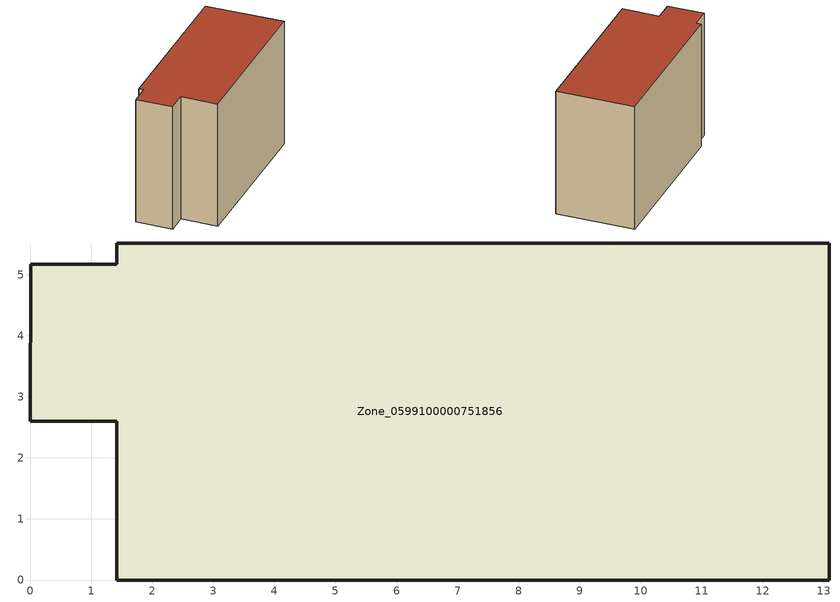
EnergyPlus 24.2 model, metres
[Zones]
Zone_0599100000751856
 floor ground (C_G): 1.42,2.6 0,2.6 0.01,5.17 1.42,5.17 1.42,5.52 13.09,5.52 13.09,0 1.42,0 z0
 wall outside (C_F): 1.42,5.17 0.01,5.17 0,2.6 1.42,2.6 1.42,0 13.09,0 13.09,5.52 1.42,5.52 1.42,5.17 z0:9.09
 roof outside (C_R): 1.42,2.6 1.42,0 13.09,0 13.09,5.52 1.42,5.52 1.42,5.17 0.01,5.17 0,2.6 z9.09
[BUILDING]
Pand.0599100000751856: North Axis=0; Terrain=City; Loads Convergence Tolerance Value=0.04; Temperature Convergence Tolerance Value=0.4; Solar Distribution=FullExterior; Maximum Number of Warmup Days=25; Minimum Number of Warmup Days=1
[Site:Location]
Rotterdam.The.Hague.AP_ZH_NLD Design_Conditions: Latitude=51.96; Longitude=4.45; Time Zone=1; Elevation=-4.5
[SITE:GROUNDTEMPERATURE:BUILDINGSURFACE]
18, 18, 18, 18, 18, 18, 18, 18, 18, 18, 18, 18
[MATERIAL] Thermal Absorptance=0.9; Solar Absorptance=0.7; Visible Absorptance=0.7
Name | Roughness | Thickness | Conductivity | Density | Specific Heat
G.TC.2006-2014 | MediumSmooth | 0.15 | 0.06 | 540 | 1210
F.TC.2006-2014 | Rough | 0.3 | 0.12 | 1920 | 840
R.TC.2006-2014 | MediumRough | 0.2 | 0.08 | 1500 | 1000
[CONSTRUCTION]
C_G: G.TC.2006-2014
C_F: F.TC.2006-2014
C_R: R.TC.2006-2014
[ZONE]
Zone_0599100000751856: Type=1; Multiplier=1; Ceiling Height=Autocalculate; Volume=Autocalculate; Floor Area=autocalculate; Part of Total Floor Area=Yes
[ZONEINFILTRATION:DESIGNFLOWRATE]
Infil_Zone_0599100000751856: Zone or ZoneList or Space or SpaceList=Zone_0599100000751856; Schedule=AlwaysOn; Design Flow Rate Calculation Method=Flow/Area; Flow Rate per Floor Area=0.0015; Constant Term Coefficient=1; Temperature Term Coefficient=0; Velocity Term Coefficient=0; Velocity Squared Term Coefficient=0
[HVACTEMPLATE:ZONE:IDEALLOADSAIRSYSTEM]
Zone_0599100000751856: Maximum Heating Supply Air Temperature=50; Minimum Cooling Supply Air Temperature=13; Maximum Heating Supply Air Humidity Ratio=0.0156; Minimum Cooling Supply Air Humidity Ratio=0.0077; Heating Limit=NoLimit; Cooling Limit=NoLimit; Dehumidification Control Type=ConstantSensibleHeatRatio; Cooling Sensible Heat Ratio=0.7; Dehumidification Setpoint=60; Humidification Control Type=None; Humidification Setpoint=30; Outdoor Air Method=None; Outdoor Air Flow Rate per Person=0.00944; Outdoor Air Flow Rate per Zone Floor Area=0; Outdoor Air Flow Rate per Zone=0; Demand Controlled Ventilation Type=None; Outdoor Air Economizer Type=NoEconomizer; Heat Recovery Type=None; Sensible Heat Recovery Effectiveness=0.7; Latent Heat Recovery Effectiveness=0.65
[ZONECONTROL:THERMOSTAT]
ThermostatControl_Zone_0599100000751856: Zone or ZoneList=Zone_0599100000751856; Control Type Schedule=DualSetpointControlType; Control 1=Thermostat_Zone_0599100000751856; Temperature Difference Between Cutout And Setpoint=0
[THERMOSTATSETPOINT:DUALSETPOINT]
Thermostat_Zone_0599100000751856: Heating Setpoint Temperature Schedule=HeatingSetpoint_Zone_0599100000751856; Cooling Setpoint Temperature Schedule=CoolingSetpoint_Zone_0599100000751856
[SCHEDULE:COMPACT]
HeatingSetpoint_Zone_0599100000751856: Through: 12/31, For: AllDays, Until: 24:00, 21
CoolingSetpoint_Zone_0599100000751856: Through: 12/31, For: AllDays, Until: 24:00, 24
DualSetpointControlType: Through: 12/31, For: AllDays, Until: 24:00, 4
AlwaysOn: Through: 12/31, For: AllDays, Until: 24:00, 1
